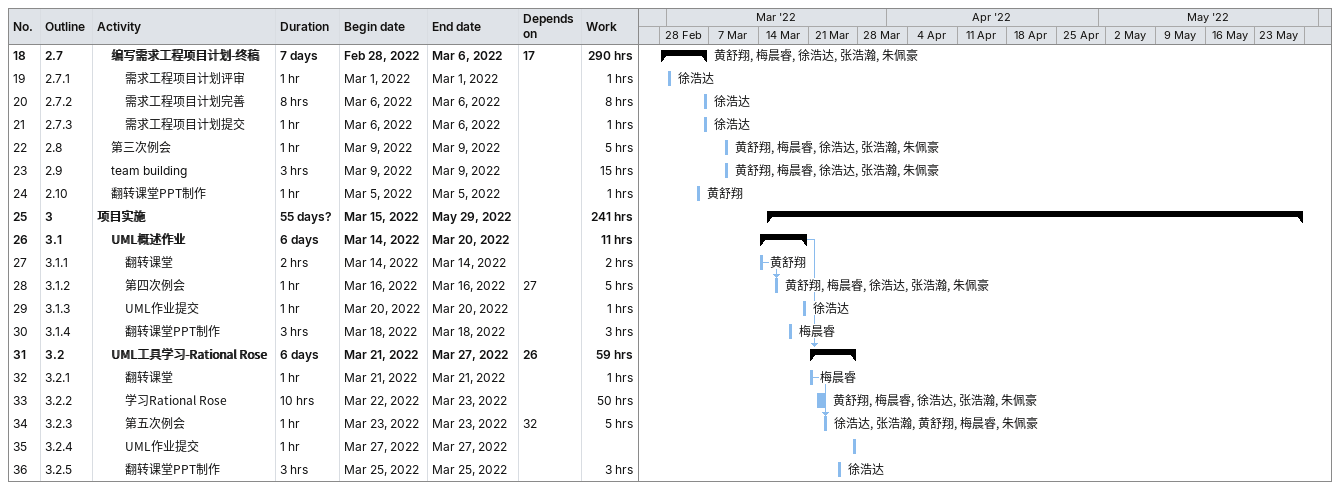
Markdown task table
| ID | WBS | Task | Duration | Start | Finish | Predecessors | Resources | Work (h) |
|---|---|---|---|---|---|---|---|---|
| 18 | 2.7 | **编写需求工程项目计划-终稿** | 7d | 2022-02-28 | 2022-03-06 | 17 | 黄舒翔, 梅晨睿, 徐浩达, 张浩瀚, 朱佩豪 | 290 |
| 19 | 2.7.1 | 需求工程项目计划评审 | 1h | 2022-03-01 | 2022-03-01 |  | 徐浩达 | 1 |
| 20 | 2.7.2 | 需求工程项目计划完善 | 8h | 2022-03-06 | 2022-03-06 |  | 徐浩达 | 8 |
| 21 | 2.7.3 | 需求工程项目计划提交 | 1h | 2022-03-06 | 2022-03-06 |  | 徐浩达 | 1 |
| 22 | 2.8 | 第三次例会 | 1h | 2022-03-09 | 2022-03-09 |  | 黄舒翔, 梅晨睿, 徐浩达, 张浩瀚, 朱佩豪 | 5 |
| 23 | 2.9 | team building | 3h | 2022-03-09 | 2022-03-09 |  | 黄舒翔, 梅晨睿, 徐浩达, 张浩瀚, 朱佩豪 | 15 |
| 24 | 2.10 | 翻转课堂PPT制作 | 1h | 2022-03-05 | 2022-03-05 |  | 黄舒翔 | 1 |
| 25 | 3 | **项目实施** | 55d? | 2022-03-15 | 2022-05-29 |  |  | 241 |
| 26 | 3.1 | **UML概述作业** | 6d | 2022-03-14 | 2022-03-20 |  |  | 11 |
| 27 | 3.1.1 | 翻转课堂 | 2h | 2022-03-14 | 2022-03-14 |  | 黄舒翔 | 2 |
| 28 | 3.1.2 | 第四次例会 | 1h | 2022-03-16 | 2022-03-16 | 27 | 黄舒翔, 梅晨睿, 徐浩达, 张浩瀚, 朱佩豪 | 5 |
| 29 | 3.1.3 | UML作业提交 | 1h | 2022-03-20 | 2022-03-20 |  | 徐浩达 | 1 |
| 30 | 3.1.4 | 翻转课堂PPT制作 | 3h | 2022-03-18 | 2022-03-18 |  | 梅晨睿 | 3 |
| 31 | 3.2 | **UML工具学习-Rational Rose** | 6d | 2022-03-21 | 2022-03-27 | 26 |  | 59 |
| 32 | 3.2.1 | 翻转课堂 | 1h | 2022-03-21 | 2022-03-21 |  | 梅晨睿 | 1 |
| 33 | 3.2.2 | 学习Rational Rose | 10h | 2022-03-22 | 2022-03-23 |  | 黄舒翔, 梅晨睿, 徐浩达, 张浩瀚, 朱佩豪 | 50 |
| 34 | 3.2.3 | 第五次例会 | 1h | 2022-03-23 | 2022-03-23 | 32 | 徐浩达, 张浩瀚, 黄舒翔, 梅晨睿, 朱佩豪 | 5 |
| 35 | 3.2.4 | UML作业提交 | 1h | 2022-03-27 | 2022-03-27 |  |  |  |
| 36 | 3.2.5 | 翻转课堂PPT制作 | 3h | 2022-03-25 | 2022-03-25 |  | 徐浩达 | 3 |
